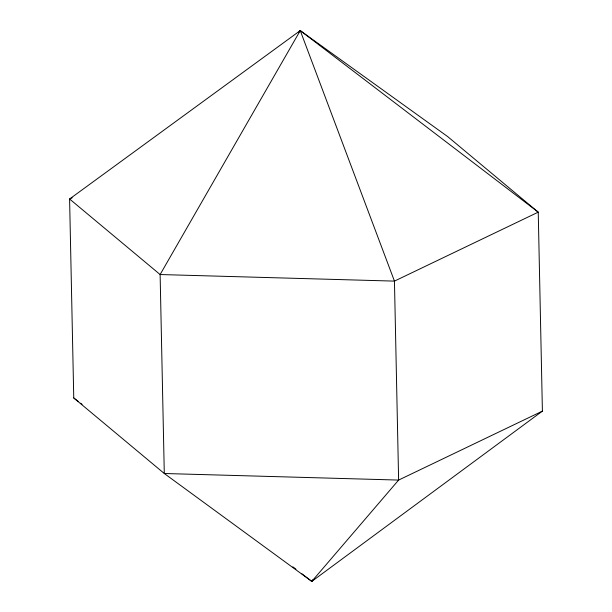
<?xml version="1.0" encoding="UTF-8"?>
<svg xmlns="http://www.w3.org/2000/svg" width="612" height="612" viewBox="0 0 612 612"><rect width="100%" height="100%" fill="white"/><g stroke="black" fill="none" stroke-linecap="round" stroke-linejoin="round"><path stroke-width="0.92" d="M301.968 573.827L311.791 581.4L542.408 411.119L538.239 212.157L447.709 136.621L300.247 30.6L69.592 198.999L73.761 397.968L164.291 473.504L311.791 581.4L312.732 579.74M311.791 581.4L398.619 480.076L542.408 411.119M299 32.031L300.247 30.6L538.239 212.157L394.449 281.115L160.122 274.536L69.592 198.999L72.17 197.76M73.761 397.968L78.29 401.457M80.562 403.209L82.069 404.371M292.896 566.842L295.917 569.168M300.247 30.6L160.122 274.536L164.291 473.504L398.619 480.076L394.449 281.115L300.247 30.6"/></g></svg>
